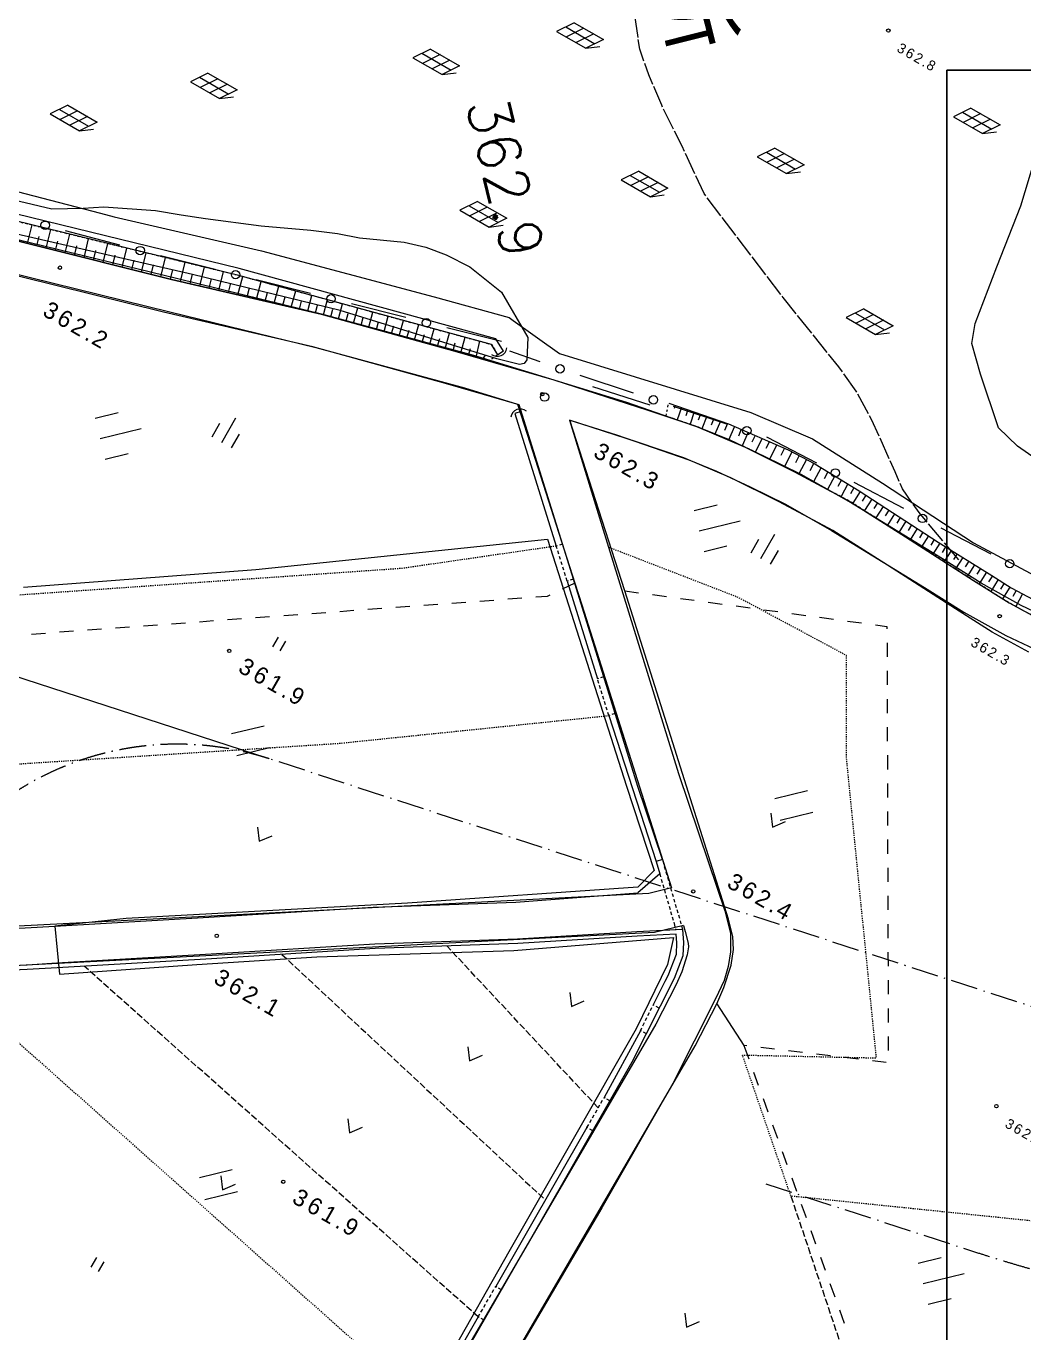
# Model space of a CAD drawing. Header units: millimetres. Extents: x -256476 to 341554, y -216330 to 457415.
# Drawn here: x -83126 to 5615, y 171886 to 288058 of the extents above; entities that cross this region are included whole.
import ezdxf

# ---------------------------------------------------------------- set-up
doc = ezdxf.new("R2010")
doc.units = ezdxf.units.MM
doc.header["$LTSCALE"] = 400
for name, pattern in [('52232', [1.25, 0.75, -0.5]), ('55107', [1.25, 0.75, -0.5]), ('561019', [1, 0.5, -0.5]), ('56301', [0.5, 0.25, -0.25]), ('56302', [2, 1.5, -0.5]), ('57103', [5.5, 5, -0.5]), ('SXF_一点短鎖線', [9.25, 6, -1.5, 0.25, -1.5])]:
    doc.linetypes.add(name, pattern=pattern)
doc.layers.get('Defpoints').update_dxf_attribs({"color": 153})
for name, color, linetype, lineweight in [('D-BGD', 7, 'Continuous', 13), ('D-BGD-数値図化', 7, 'Continuous', 13), ('D-BMK', 2, 'SXF_一点短鎖線', 13), ('D-BMK-OTRS', 7, 'Continuous', 13), ('●予備設計_LP横断', 7, 'Continuous', 13)]:
    doc.layers.add(name, color=color, linetype=linetype, lineweight=lineweight)
doc.styles.add('BIGFONT', font='txt', dxfattribs={"height": 0.2, "bigfont": 'BIGFONT'})
doc.styles.add('Style-WORKING', font='WORKING.shx')
doc.linetypes.add('56111', pattern='A,1.25,[30,dgnlstyle-dm500.shx,S=0.004,R=0,X=0,Y=0],1.25', length=2.5)
doc.linetypes.add('56130', pattern='A,1,-0.375,[44,dgnlstyle-dm500.shx,S=0.0012,R=0,X=0,Y=0],-0.375', length=1.75)

# ---------------------------------------------------------------- blocks, each defined once
blk = doc.blocks.new('M5219')
at = {"layer": 'D-BGD-数値図化', "linetype": 'Continuous', "lineweight": 15}
blk.add_arc((-0.43, 0, 0), 0.866, 299.9993, 60.0007, dxfattribs=at)
blk = doc.blocks.new('M6313')
at = {"layer": '●予備設計_LP横断', "linetype": 'Continuous', "lineweight": 9, "flags": 128}
blk.add_lwpolyline([(-0.75, 0), (0, -1), (0.75, 0)], dxfattribs=at)
blk = doc.blocks.new('M6311')
at = {"layer": '●予備設計_LP横断', "linetype": 'Continuous', "lineweight": 9}
for p, q in [((-0.75, -1), (-0.75, 0)), ((0, -1), (0, 0))]:
    blk.add_line(p, q, dxfattribs=at)
blk = doc.blocks.new('M6334')
at = {"layer": '●予備設計_LP横断', "linetype": 'Continuous', "lineweight": 9}
for p, q in [((0, -1.25), (0, 1.25)), ((-1, -1.25), (-1, 0.15)), ((1, -1.25), (1, 0.15))]:
    blk.add_line(p, q, dxfattribs=at)
blk = doc.blocks.new('M7312')
at = {"layer": '●予備設計_LP横断', "linetype": 'Continuous', "lineweight": 20}
blk.add_circle((0, 0), 0.15, dxfattribs=at)
blk = doc.blocks.new('M6217')
at = {"layer": 'D-BGD-数値図化', "linetype": 'Continuous', "lineweight": 9}
for p, q in [((-1.03, 0.7), (-2, -0.75)), ((-1.5, 0), (1.5, 0)), ((-1.03, 0.7), (1.97, 0.7)), ((-0.03, 0.7), (-1, -0.75)), ((0.97, 0.7), (0, -0.75)), ((1.97, 0.7), (1, -0.75)), ((1, -0.75), (2, 0)), ((-2, -0.75), (1, -0.75))]:
    blk.add_line(p, q, dxfattribs=at)

msp = doc.modelspace()

# ---------------------------------------------------------------- linework, layer by layer
at = {"layer": 'D-BGD', "linetype": 'Continuous'}
for p, q in [((-83007.6, 268724.4), (-82602.9, 270386)), ((-81339.2, 268308.6), (-80932.3, 269979.2)), ((-79661.7, 267890.5), (-79252.7, 269570.2)), ((-74790.1, 268585, 361950), (-79620.1, 269872.3, 361881)), ((-82173.4, 268516.5), (-81970.5, 269349.6)), ((-80500.4, 268099.5), (-80296.5, 268937.1)), ((-78818.4, 267680.3), (-78613.3, 268522.4)), ((-77975.1, 267470.1), (-77563.9, 269158.9)), ((-76279.4, 267047.4), (-75865.9, 268745.4)), ((-77127.3, 267258.7), (-76921.1, 268105.5)), ((-75426.9, 266834.9), (-75219.6, 267686.2)), ((-74574.5, 266622.4), (-74158.7, 268329.7)), ((-73717.4, 266408.8), (-73508.9, 267264.7)), ((-72860.3, 266195.2), (-72442.3, 267911.7)), ((-66312.8, 266419.2, 361990), (-71161.4, 267639.9, 361982)), ((-71136.8, 265765.6), (-70716.5, 267491.4)), ((-71998.5, 265980.4), (-71788.9, 266840.9)), ((-70275, 265550.8), (-70063.5, 266419.5)), ((-69409.9, 265349.9), (-68990.7, 267071.1)), ((-67684, 264951.6), (-67269.8, 266652)), ((-65978.9, 264558.1), (-65569.8, 266238)), ((-68546.9, 265150.7), (-68338.6, 266006.1)), ((-66831.4, 264754.8), (-66625.6, 265599.9)), ((-65136.7, 264363.7), (-64922.6, 265192.5)), ((-64294.5, 264169.4), (-63847.1, 265804.5)), ((-57827, 264282, 362003), (-62676.5, 265503.2, 361996)), ((-62645.3, 263788.8), (-62215.9, 265358.1)), ((-61062.5, 263423.5), (-60650.3, 264929.7)), ((-63469.9, 263979.1), (-63250.7, 264780.2)), ((-61853.9, 263606.2), (-61643.5, 264375.1)), ((-60302.9, 263248.3), (-60100.9, 263986.2)), ((-59543.3, 263073), (-59147.7, 264518.6)), ((-58085.2, 262736.5), (-57705.5, 264123.9)), ((-56687.6, 262405), (-56320.9, 263745.1)), ((-58814.2, 262904.7), (-58620.4, 263613)), ((-57385.3, 262575), (-57199.8, 263252.6)), ((-56016.2, 262219.3), (-55832.6, 262890.3)), ((-55344.9, 262033.7), (-54977.2, 263377.4)), ((-49342.1, 262145.4, 362017), (-54190.8, 263366.1, 362009)), ((-53998.5, 261661.3), (-53629.8, 263008.7)), ((-52648.5, 261288), (-52278.8, 262639)), ((-54671.7, 261847.5), (-54487.6, 262520.3)), ((-53323.5, 261474.7), (-53138.9, 262149.3)), ((-51971.6, 261100.8), (-51786.5, 261777.2)), ((-51294.8, 260913.6), (-50924.1, 262268.3)), ((-50616.1, 260725.9), (-50430.5, 261404.2)), ((-49937.4, 260538.2), (-49565.7, 261896.6)), ((-48576.3, 260161.8), (-48203.6, 261523.9)), ((-49256.8, 260350), (-49070.7, 261030.2)), ((-47893.9, 259973.1), (-47707.3, 260655.1)), ((-47211.5, 259784.4), (-46837.8, 261150.2)), ((-46527.3, 259595.2), (-46340.1, 260279)), ((-45843, 259405.9), (-45468.3, 260775.5)), ((-40857.3, 260008.7, 362030), (-45705.9, 261229.4, 362022)), ((-44466.2, 259018.3), (-44088.6, 260398)), ((-45153.7, 259215.3), (-44966.5, 259899.4)), ((-43777.5, 258819), (-43610.4, 259388.3)), ((-43088.9, 258619.8), (-42771, 260037.4)), ((-40665.3, 259148.6), (-41179.3, 258838.5)), ((-37408.7, 258206.4, 363489), (-40105.3, 259149.7, 363360)), ((-42512.5, 258453), (-42259, 258814.5)), ((-29115.4, 255425.4, 363631), (-33863.6, 256993.3, 363599)), ((-76979, 253212.9), (-74938.8, 253708.1)), ((-39084.7, 253809.7), (-39657.7, 253631.6)), ((-39657.7, 253631.6), (-35980.2, 241831.2)), ((-20807.3, 252682.2, 363686), (-25554.7, 254249.6, 363654)), ((-25405.7, 254355.3), (-25498.9, 254076.3)), ((-24838.9, 254158.5), (-25211.6, 253042.6)), ((-24272.1, 253961.7), (-24457.3, 253407.1)), ((-23705.3, 253764.9), (-24073.5, 252662.4)), ((-23138.5, 253568.1), (-23347.1, 253016.9)), ((-22571.7, 253371.3), (-23037.9, 252269.1)), ((-76537, 251391.4), (-72892.8, 252277.1)), ((-21969, 253162.1), (-22210.3, 252591.6)), ((-21366.4, 252952.8), (-21865.4, 251773.2)), ((-20740.3, 252735.5), (-21001.9, 252115.3)), ((-20129.9, 252477.8), (-20646.1, 251257.4)), ((-19522.7, 252212.8), (-19779.3, 251606.1)), ((-18915.4, 251947.8), (-19425.8, 250741.3)), ((-18293.4, 251676.2), (-18572.5, 251070.3)), ((-17671.4, 251404.7), (-18277.3, 250187.4)), ((-17017, 251119.1), (-17327.9, 250494.4)), ((-76094.6, 249568.4), (-74053.9, 250064.4)), ((-16362.6, 250833.5), (-17000.4, 249551.9)), ((-15683.9, 250537.2), (-16013.8, 249873.9)), ((-15016.3, 250217.7), (-15675.8, 248892.7)), ((-14360.2, 249875.4), (-14698.3, 249221.3)), ((-13704.1, 249533.2), (-14397.1, 248241.5)), ((-13054.2, 249194.2), (-13408.5, 248535.1)), ((-12426.4, 248816.5), (-13106.4, 247549)), ((-11812.9, 248441.2), (-12143.3, 247825.3)), ((-11199.4, 248065.8), (-11841, 246870)), ((-10620.6, 247711.7), (-10932.3, 247130.7)), ((-5065.1, 245161.7, 364344), (-9493.3, 247472.9, 364112)), ((-10041.7, 247357.6), (-10647.1, 246229.5)), ((-9495.7, 247023.6), (-9812.6, 246480.8)), ((-8950.8, 246687.6), (-9610.7, 245648.6)), ((-8434.4, 246352.8), (-8762.7, 245835.7)), ((-23719.1, 244995.8), (-21678.8, 245493.2)), ((-7918, 246018), (-8571.6, 244988.7)), ((-7406.4, 245686.3), (-7731.7, 245174.1)), ((-6894.9, 245354.6), (-7542.4, 244335.1)), ((-23275.7, 243174.6), (-19632.3, 244063.1)), ((-6388.2, 245026.1), (-6710.4, 244518.7)), ((-5881.5, 244697.5), (-6522.9, 243687.6)), ((-5378, 244371.1), (-5697.2, 243868.5)), ((-4874.6, 244044.7), (-5510, 243044.3)), ((-4371.2, 243718.3), (-4689.1, 243220.8)), ((-3867.7, 243391.8), (-4504, 242402.2)), ((-3364.3, 243065.4), (-3681.8, 242571.6)), ((-22832, 241352), (-20791.7, 241849.4)), ((-2860.9, 242739), (-3494.7, 241753.2)), ((-2357.4, 242412.6), (-2673.2, 241921.4)), ((-1852, 242089.2), (-2485.4, 241104.2)), ((-1342.5, 241772.4), (-1661.6, 241276.1)), ((-833, 241455.6), (-1476.2, 240455.3)), ((-320.2, 241136.8), (-644.3, 240632.8)), ((192.5, 240818), (-460.6, 239802.3)), ((713, 240494.4), (384, 239982.6)), ((1233.6, 240170.7), (570.4, 239139.3)), ((1759.9, 239843.5), (1429, 239323.4)), ((2286.2, 239516.3), (1625.8, 238467.3)), ((-34314.5, 238542.6, 363000), (-35435.8, 238002.6, 362886)), ((-35014.9, 238724.9), (-32316.6, 230024.9)), ((2812.2, 239188.4), (2480.4, 238661.5)), ((3334.9, 238855.4), (2674.7, 237806.9)), ((3857.3, 238522.5), (3528.1, 237999.6)), ((4379.8, 238189.6), (3723.2, 237146.7)), ((-41520, 237009.6, 362759), (-42766.7, 236917.6, 362762)), ((-39026.7, 237193.5, 362754), (-40273.4, 237101.5, 362757)), ((-29888.2, 237855.4, 363020), (-28650.4, 237687.1, 362998)), ((-27411.2, 237519.2, 362976), (-26173.4, 237351, 362955)), ((-24934.2, 237183.1, 362933), (-23696.4, 237014.9, 362911)), ((4939.5, 237882.6), (4625.4, 237345)), ((5503.8, 237583.5), (4894.8, 236460.2)), ((-56479.9, 235908.3, 362789), (-57726, 235817.2, 362791)), ((-53986.5, 236092.2, 362784), (-55233.2, 236000.2, 362786)), ((-51493.2, 236276.1, 362779), (-52739.9, 236184.2, 362781)), ((-49000.4, 236459.2, 362774), (-50246.5, 236368.1, 362776)), ((-46506.2, 236642.6, 362769), (-47753.7, 236551.1, 362772)), ((-44012.9, 236826.5, 362764), (-45259.5, 236734.5, 362767)), ((-22457.2, 236847, 362889), (-21219.4, 236678.8, 362868)), ((-19980.2, 236510.9, 362846), (-18742.4, 236342.6, 362824)), ((-17503.2, 236174.8, 362802), (-16265.4, 236006.5, 362781)), ((-15026.3, 235838.6, 362759), (-13788.4, 235670.4, 362737)), ((-71439.2, 234807.9, 362818), (-72685.9, 234715.9, 362820)), ((-68946.4, 234990.9, 362813), (-70192.5, 234899.8, 362816)), ((-66452.2, 235174.4, 362808), (-67699.7, 235082.9, 362811)), ((-63958.8, 235358.3, 362803), (-65205.5, 235266.3, 362806)), ((-61466, 235541.3, 362798), (-62712.7, 235449.4, 362801)), ((-58972.7, 235725.2, 362794), (-60219.4, 235633.3, 362796)), ((-12549.3, 235502.5, 362715), (-11311.4, 235334.3, 362693)), ((-10073.1, 235166.9, 362672), (-8834.5, 234998.1, 362650)), ((-81412, 234073.1, 362838), (-82658.7, 233981.1, 362840)), ((-78918.7, 234257, 362833), (-80165.3, 234165, 362835)), ((-76425.3, 234440.9, 362828), (-77672, 234349, 362830)), ((-73932.5, 234624, 362823), (-75179.2, 234532, 362825)), ((-6558.3, 233233, 362608), (-6554.8, 231983, 362607)), ((-6550.4, 230732.5, 362605), (-6546.4, 229483.3, 362603)), ((-6542.9, 228233.3, 362602), (-6538.5, 226982.7, 362600)), ((-31304.7, 226762.7), (-27090.7, 213780.7)), ((-64864.2, 225158.7), (-61949.8, 225866.5)), ((-6535, 225732.7, 362598), (-6531.5, 224482.7, 362597)), ((-64392.2, 223214.8), (-61477.8, 223922.6)), ((-6526.6, 223233, 362595), (-6523.1, 221983, 362594)), ((-6519.6, 220732.9, 362592), (-6515.2, 219482.4, 362590)), ((-16544.9, 219403.1), (-13630.5, 220110.9)), ((-16072.8, 217459.3), (-13158.4, 218167.1)), ((-6511.2, 218233.2, 362589), (-6507.7, 216983.2, 362587)), ((-6504.2, 215733.1, 362586), (-6499.8, 214482.6, 362584)), ((-26522.6, 213974.4), (-27090.7, 213780.7)), ((-27090.7, 213780.7), (-26776.7, 212707.5)), ((-26776.7, 212707.5), (-28710.9, 210992.2)), ((-6496.3, 213232.6, 362582), (-6492.3, 211983.4, 362581)), ((-6487.9, 210732.9, 362579), (-6484.4, 209482.8, 362577)), ((-6480.9, 208232.8, 362576), (-6476, 206983.1, 362574)), ((-6472.5, 205733.1, 362573), (-6469, 204483.1, 362571)), ((-6464.6, 203232.5, 362569), (-6460.6, 201983.4, 362568)), ((-21682.6, 201142.4, 362960), (-19287, 197423.9, 362630)), ((-6457.1, 200733.3, 362566), (-6453.6, 199483.3, 362565)), ((-28494.1, 198749.6), (-31723.6, 192804.1)), ((-6449.2, 198232.8, 362563), (-6445.7, 196982.7, 362561)), ((-19032.9, 197394.4, 362629), (-19287, 197423.9, 362630)), ((-19287, 197423.9, 362630), (-18862.1, 196248.8, 362658)), ((-16550.7, 197101.4, 362615), (-17792.1, 197247.4, 362622)), ((-14068.1, 196809.3, 362602), (-15309.4, 196955.3, 362608)), ((-11584.5, 196516.7, 362588), (-12826.7, 196663.2, 362595)), ((-9101.8, 196224.6, 362574), (-10343.2, 196370.6, 362581)), ((-6619.1, 195932.5, 362561), (-7860.5, 196078.5, 362568)), ((-18437.2, 195073.8, 362685), (-18011.4, 193898.2, 362713)), ((-17586.4, 192723.1, 362741), (-17161.5, 191548, 362768)), ((-33241.5, 190149.4), (-41361.9, 176010.4)), ((-16736.6, 190373, 362796), (-16310.8, 189197.4, 362824)), ((-15885.9, 188022.3, 362851), (-15460.4, 186848.1, 362879)), ((-67709.4, 185695), (-64794.9, 186405)), ((-52115.3, 156122.9), (-35478.1, 185032.4)), ((-15035.5, 185673, 362907), (-14609.7, 184497.4, 362934)), ((-67235.5, 183752.4), (-64321, 184462.4)), ((-31919, 182996.9), (-48808.4, 154250.8)), ((-14184.8, 183322.4, 362962), (-13759.9, 182147.3, 362990)), ((-13334.9, 180972.2, 363017), (-12909.1, 179796.6, 363045)), ((-12484.2, 178621.6, 363072), (-12059.3, 177446.5, 363100)), ((-3793.4, 178085.2), (-1753.2, 178582.6)), ((-3350.1, 176264), (293.4, 177152.4)), ((-11634.4, 176271.4, 363128), (-11208.6, 175095.8, 363155)), ((-2906.3, 174441.4), (-866, 174938.8)), ((-42919.5, 173304.7), (-46757.7, 166635.3)), ((-10783.6, 173920.8, 363183), (-10358.7, 172745.7, 363211))]:
    msp.add_line(p, q, dxfattribs=at)
at = {"layer": 'D-BGD', "linetype": '56111'}
msp.add_line((-32739.1, 256032), (-27663.3, 254387.8), dxfattribs=at)
at = {"layer": 'D-BGD', "linetype": '55107'}
for p, q in [((-35407.2, 242009.3), (-35980.2, 241831.2)), ((-34441, 238902.5), (-35014.9, 238724.9)), ((-31743.6, 230203), (-32316.6, 230024.9)), ((-31304.7, 226762.7), (-32316.6, 230024.9)), ((-30731.7, 226940.8), (-31304.7, 226762.7)), ((-28494.1, 198749.6), (-27350.4, 201024.2)), ((-26814.1, 200755.2), (-27350.4, 201024.2)), ((-27957.8, 198480.6), (-28494.1, 198749.6)), ((-33241.5, 190149.4), (-31723.6, 192804.1)), ((-31202.9, 192506), (-31723.6, 192804.1)), ((-32720.8, 189851.3), (-33241.5, 190149.4)), ((-42919.5, 173304.7), (-41361.9, 176010.4)), ((-40841.7, 175711.4), (-41361.9, 176010.4)), ((-42399.8, 173004.8), (-42919.5, 173304.7))]:
    msp.add_line(p, q, dxfattribs=at)
at = {"layer": 'D-BGD', "linetype": '52232'}
for p, q in [((-24716.8, 207760.9), (-26522.6, 213974.4)), ((-26776.7, 212707.5), (-25494.5, 208286.3)), ((-25494.5, 208286.3), (-25357.2, 207726.5))]:
    msp.add_line(p, q, dxfattribs=at)
at = {"layer": 'D-BGD', "linetype": '56302'}
for p, q in [((-32245.7, 191892), (-45691.9, 206268.3)), ((-42919.5, 173304.7), (-77961.4, 204484.5)), ((-60384.5, 205533.6), (-36948.1, 183695.1)), ((-15106.1, 184041.1), (-10444.8, 170145.8))]:
    msp.add_line(p, q, dxfattribs=at)
at = {"layer": 'D-BGD', "linetype": '56130', "flags": 128}
msp.add_lwpolyline([(58379.4, 270147.9), (58449, 271876.1), (58524, 273760.4), (58599.8, 275644.2), (58623, 276228.3), (59574, 328923.1), (49789.3, 330293.6), (36341, 332177.1), (19682.4, 334096.2), (-5354.5, 337434.4), (-25947.3, 340415.3), (-46226.4, 343867.6), (-62203.3, 346023.5), (-89574.2, 349699.8), (-98069.4, 324169.3), (-102805, 308488.3), (-104165.4, 302561.9), (-104201.4, 296038), (-103433.3, 288825.8), (-102724.3, 286188.7), (-102016.5, 284207.4), (-100972, 282338.2), (-100060.3, 280852.2), (-98736, 279451.9), (-97065, 278072.8), (-95137.5, 277045.6), (-93131.2, 276025), (-91349.2, 275292.5), (-76513, 271437), (-75280.4, 271117.2), (-62189.2, 268092.8), (-46835.3, 263980.2), (-40178.3, 262149.1), (-39807.8, 261886.5), (-35673.6, 258963.4), (-18684.4, 253698.5), (-13172.4, 251374.4), (-6970.6, 247415), (1141.4, 242107.4), (6161.8, 239431.5), (9973.1, 237712.5), (12830.5, 236422.9), (15143.4, 235520.3), (17293, 234815.2), (21388.1, 233471.7), (30968.2, 231749.3), (41187.5, 229710.3), (57298.8, 226530.2), (57430, 234060.5), (57852.6, 258190.9), (57924, 258941.1), (58094.5, 260726.6), (58264.6, 262513.5), (58420.5, 264147.2)], dxfattribs=at)
at = {"layer": 'D-BGD', "linetype": '57103', "elevation": 362500, "flags": 128}
msp.add_lwpolyline([(-168.1, 240601.7), (-3701.7, 244810.5), (-5194.4, 246921.2), (-5832.6, 248435.7), (-7928.8, 253080.2), (-9291.2, 255606.1), (-10841.9, 257768.5), (-15798.5, 263922.3), (-20062.5, 269537.2), (-22831.5, 273181.9), (-24786.4, 277376.1), (-26593, 281023.6), (-27751.2, 283734.4), (-28553.7, 285996.2), (-29439.5, 292277.1), (-30788.3, 295344.3), (-31927.2, 297546.9), (-36402.3, 303222), (-40892.1, 308050.8), (-45130.5, 312257.6), (-47880.4, 314904.1), (-49012.9, 317131.8), (-50071, 318688.1), (-51840.2, 320935.8), (-52941.5, 322898.8), (-56378.1, 328137.2), (-56717, 329829.2), (-56721.1, 331168.4), (-56064.1, 332738.9), (-54613.1, 334249.7), (-52846.6, 334784.6), (-48216.3, 337329.6), (-42850.1, 339866.8), (-39339.5, 342037.1), (-37776.2, 342429.1), (-36242.7, 342438.1), (-25245.2, 341064.8), (-16722.6, 340139.5)], dxfattribs=at)
at = {"layer": 'D-BGD', "linetype": 'Continuous', "flags": 128}
for points in [[(-40665.3, 259148.6), (-41339.5, 260267.4), (-64162.9, 266513.3), (-85410.8, 271687.5), (-93316.6, 273697.8), (-95529.3, 274636.3), (-96866.8, 275331.3), (-98530.7, 276315.4), (-99972, 277438), (-101469.7, 279046.4), (-102830.2, 280642.7), (-104936, 284020.5), (-106050.9, 287005.1), (-106529.6, 291078.5), (-106734.9, 297012.1), (-108023.4, 299977.8)], [(-41179.3, 258838.5), (-41730, 259752.6), (-64313.6, 265932.1), (-85555.3, 271105), (-93508.4, 273127.5), (-95784.8, 274093.4), (-97158, 274806.7), (-98868.3, 275818.6), (-100378.1, 276994.4), (-101918.5, 278646.9), (-103315.8, 280287.5), (-105477.3, 283754.9), (-106638.8, 286863.2), (-107128.1, 291032.7), (-107335, 296991.5), (-108269.3, 299114.5), (-108369.4, 298763.7)], [(-41936.2, 258286.2), (-45002.9, 259173.6), (-56882.9, 262459), (-70206, 265533.6), (-82868.5, 268689.8), (-91844, 270926.2), (-95106.9, 271937.8), (-97225.5, 272813.1), (-99119.6, 273713.8), (-101525.3, 275060.9), (-102854.5, 275914.9), (-105021.2, 277828.2), (-107144.8, 281841.3), (-107438.4, 283718.4), (-108438.5, 289063.8), (-108704, 294740.2)], [(-107308.1, 280256.9), (-105021.2, 277828.2), (-102854.5, 275914.9), (-101525.3, 275060.9), (-99119.6, 273713.8), (-97225.5, 272813.1), (-95106.9, 271937.8), (-91844, 270926.2), (-82868.5, 268689.8), (-70206, 265533.6), (-56882.9, 262459), (-45002.9, 259173.6), (-36177.1, 256620.7), (-27817.7, 253912.5), (-23571.4, 252494.8), (-19188.2, 250640.8), (-14775.7, 248444.7), (-9862, 245808.2), (-4906.2, 242660.8), (1132.1, 238778.1), (4309.7, 236777.4), (7421.8, 235090.1)], [(-39265.9, 254391.4), (-45819.3, 256286.4), (-57620.4, 259550.7), (-70906.8, 262616.8), (-83595, 265778.6), (-92651.6, 268036.3), (-96125.3, 269112.5), (-98443.5, 270070.2), (-100497.5, 271047.8), (-103070.6, 272488.9), (-104668.1, 273514.4), (-107110, 275671.2), (-109491.9, 278199.6)], [(-25972.6, 254552), (-20641.8, 252701.3), (-15347.1, 250390.3), (-12983.2, 249157.2), (-9020.3, 246732.7), (-2013.3, 242189.4), (2755.5, 239224.5), (4476.9, 238127.7), (6431.7, 237091.8), (8303.4, 236067.8), (11758, 234647.2), (14612.6, 233772.2), (18572.4, 232596.5), (25132.6, 231758.7), (37419.6, 229556.6)], [(-26522.6, 213974.4), (-28717.4, 220446), (-34968.5, 240601.4), (-39265.9, 254391.4)], [(-34803.5, 253022.5), (-31340.2, 241730.4), (-25102.6, 221619.7), (-22420.9, 213713.6)], [(6061.8, 232415), (2792.9, 234186.7), (-478.5, 236247.1), (-6521.5, 240133.6), (-11377.1, 243216.5), (-16153.1, 245779.6), (-20442, 247913.9), (-24632.3, 249685.8), (-28754.7, 251062.3), (-34803.5, 253022.5)], [(-22420.9, 213713.6), (-20979.3, 209413.1), (-20469.5, 207408.4), (-20486, 205768.4), (-20692, 204467), (-21040, 203203.3), (-21808.8, 201582.9)], [(-126664, 209527.2), (-120449.2, 208913.4), (-115204.4, 208395.9), (-106915.6, 207625.7), (-101757.5, 207144.1), (-97712.2, 207192.5), (-83219.8, 207882), (-80572.3, 208037.2), (-66869.7, 208841.5), (-52258.4, 209741.7), (-39570, 210184.3), (-28710.9, 210992.2)], [(-28812.1, 207539.3), (-39411.7, 206888), (-52099.2, 206444.9), (-66670.9, 205547.3), (-80393.7, 204741.9), (-83044.9, 204586.4), (-97614.1, 203893.8), (-101890.7, 203842.2), (-107221.7, 204340.2), (-115518.9, 205111.7), (-120768.1, 205629.5), (-126988.8, 206243.2)], [(-25316.8, 207327.2), (-28789.1, 207139.7), (-39392.3, 206488.1), (-52079.9, 206045), (-66646.6, 205148.1), (-80373.1, 204342.4), (-83024.2, 204187), (-97517.5, 203498)], [(-25472.4, 203424.6), (-24689, 205441.5), (-24636.9, 206577.7), (-24716.8, 207760.9), (-28812.1, 207539.3)], [(-27350.4, 201024.2), (-26275, 203163.9), (-26020.8, 203668.4), (-25283.8, 205566.6), (-25238, 206571.4), (-25316.8, 207327.2)], [(-35478.1, 185032.4), (-29211, 195987.4), (-25472.4, 203424.6)], [(-21808.8, 201582.9), (-25597.1, 194047.4), (-31919, 182996.9)]]:
    msp.add_lwpolyline(points, dxfattribs=at)
at = {"layer": 'D-BGD', "linetype": '561019', "flags": 128}
for points in [[(-108704, 294740.2), (-108140.1, 294846.3), (-107266.5, 295009.7), (-107128.1, 291032.7), (-106638.8, 286863.2), (-105477.3, 283754.9), (-103315.8, 280287.5), (-101918.5, 278646.9), (-100378.1, 276994.4), (-98868.3, 275818.6), (-97158, 274806.7), (-95784.8, 274093.4), (-93508.4, 273127.5), (-85555.3, 271105), (-64313.6, 265932.1), (-41730, 259752.6), (-41179.3, 258838.5), (-41677.9, 258474.6), (-41936.2, 258286.2)], [(37419.6, 229556.6), (37455.5, 228555.5), (30951.7, 229168.2), (23510.4, 230076.4), (19863.4, 230614.4), (16932.5, 231348.7), (14078.7, 232185.2), (11160.3, 233312.5), (7421.8, 235090.1), (4309.7, 236777.4), (1132.1, 238778.1), (-4906.2, 242660.8), (-9862, 245808.2), (-14775.7, 248444.7), (-19188.2, 250640.8), (-23571.4, 252494.8), (-26215.1, 253377.7), (-25972.6, 254552)]]:
    msp.add_lwpolyline(points, dxfattribs=at)
at = {"layer": 'D-BGD'}
msp.add_lwpolyline([(-1242.7, 284151.6), (335157.3, 284151.6), (335157.3, 46551.6), (-1242.7, 46551.6)], close=True, dxfattribs=at)
at = {"layer": 'D-BGD', "linetype": 'Continuous', "flags": 128}
for points, elevation in [([(7390.1, 249083.3), (5060.4, 250713.1), (3362.6, 252338.4), (1769.3, 257105.6), (984, 259856.9), (1296.1, 261628), (3220.6, 266661.5), (5349.5, 272076.9), (7820.1, 280326)], 363000), ([(-90104.2, 273999), (-80839.3, 271826.8), (-78040.3, 271882.3), (-76209.1, 271987.8), (-71628.6, 271665.2), (-69323.6, 271282.6), (-67157.7, 270951.1), (-62220.8, 270293.3), (-57817, 269928.1), (-55437.9, 269610.2), (-53487.4, 269241.1), (-49496.7, 268843.4), (-47588.1, 268393.4), (-45752.6, 267733.9), (-43652.8, 266649.2), (-40855.2, 264398.7), (-38500.3, 260374.8), (-38595.5, 258405.2), (-38819.6, 258063.5), (-39250.2, 257968.4), (-41274.2, 258492.8), (-55208.8, 262790.9), (-68333, 265988.7), (-84340.1, 269637.2)], 362000), ([(-83369.6, 238182.3), (-62694.6, 239752.8), (-36758.4, 242448), (-29734.1, 220495.3), (-27272.4, 212989), (-28722.1, 211508.4), (-49197.2, 210084.8), (-74217.3, 208716.6), (-80572.3, 208037.2), (-80170.1, 203788.6), (-67944.2, 204634.4), (-57273.4, 205317.4), (-39755.5, 205888.4), (-25535.2, 207037.5), (-26090.2, 204625.2), (-28857.7, 198913.6), (-40179.7, 179086.4), (-50800.8, 160374.3)], 362000)]:
    msp.add_lwpolyline(points, dxfattribs=dict(at, elevation=elevation))
at = {"layer": 'D-BGD', "linetype": '56301', "flags": 128}
for points in [[(-35980.2, 241831.2), (-49705.1, 239842.4), (-86384.7, 237291.3), (-85606.5, 241755.3), (-85258.7, 243747), (-85906.7, 244668.5), (-86152, 245018.2), (-86686.3, 245206.5), (-88094, 245703.2), (-94828.4, 247397.6), (-115495.2, 252597.6), (-122468.7, 254247.3)], [(53702.8, 175347.8), (21860.6, 180233.2), (-783, 182566), (-15106.1, 184041.1), (-19418.9, 196588.5), (-7497.4, 196328.9), (-8405.7, 205419.9), (-10169.7, 223067.5), (-10154.9, 232095), (-19780.4, 237259.9), (-26960.8, 240036.6), (-31340.2, 241730.4)], [(-98800.2, 207180.1), (-92984.2, 221881.3), (-55334.6, 224295.8), (-48037.6, 225045), (-31304.7, 226762.7)], [(-90712, 203821.5), (-87646.2, 201098.5), (-47466.3, 165404.7)]]:
    msp.add_lwpolyline(points, dxfattribs=at)
at = {"layer": 'D-BGD', "linetype": 'Continuous', "extrusion": (0.086612, 0.262208, 0.961117), "elevation": 414020.9}
msp.add_lwpolyline([(90331.3, -123068.6), (95187, -123894.3), (95261.5, -123894.3)], dxfattribs=at)
at = {"layer": 'D-BGD', "linetype": 'Continuous', "extrusion": (0.457902, 0.885133, 0.082863), "elevation": 244872.5}
msp.add_lwpolyline([(108402.3, 345454.2), (111841.8, 345487.3), (113400, 345415)], dxfattribs=at)
at = {"layer": 'D-BGD', "linetype": '55107', "flags": 128}
msp.add_lwpolyline([(-35014.9, 238724.9), (-35541.5, 240423.3), (-35980.2, 241831.2)], dxfattribs=at)
at = {"layer": 'D-BGD', "linetype": 'Continuous', "extrusion": (0.020116, -0.248267, 0.968483), "elevation": 291648.9}
msp.add_lwpolyline([(-17260.4, 322445.9), (-17481.9, 322357.6), (-18493.7, 322365.6)], dxfattribs=at)
at = {"layer": 'D-BGD', "linetype": 'Continuous', "extrusion": (0.017427, 8.08941e-05, 0.999848), "elevation": 362459.5}
msp.add_lwpolyline([(234863.5, 12824.8), (234718, 11792), (234511, 11792)], dxfattribs=at)
at = {"layer": 'D-BGD', "linetype": 'Continuous'}
for points in [[(8244.5, 235186.9, 362840), (5376.6, 236558.6, 362870), (1813.2, 238526.2, 362910), (-1622.1, 240696.9, 362960), (-9966.5, 245804.9, 362790), (-14190, 248209.5, 362840), (-17444.4, 249791.8, 362880), (-20500.6, 251237.2, 362910), (-23139.9, 252304.4, 362930), (-29695.5, 254584.7, 362990), (-43302.6, 258784.5, 362820), (-56622.3, 262380.7, 362920), (-69629.1, 265578, 363010), (-86201, 269636.5, 362850), (-95057.9, 272247.7, 362920), (-98361.5, 273523.7, 362950), (-100641.6, 274834.4, 362980), (-102878.7, 276500.9, 363010), (-104516.9, 278065.5, 363040), (-106388.8, 279925.8, 363070), (-108568.4, 282735.8, 363220), (-110025.1, 284957.2, 363700), (-111141.1, 287029, 363730), (-112137.8, 289689.6, 363780)], [(-110689.5, 279768.1, 363170), (-109014.4, 277605.6, 363070), (-106951.9, 275555, 363040), (-105144.2, 273823.8, 363010), (-102576.6, 271909.6, 362980), (-100246.6, 270685.6, 362920), (-98300.1, 269878.2, 362920), (-96413.6, 269347.5, 362920), (-86978.7, 266738.5, 362850), (-70344.8, 262667.5, 363010), (-57368.9, 259476.5, 362920), (-44142.2, 255899.1, 362820), (-39428.9, 254447, 362880)], [(-39428.9, 254447, 362880), (-38571.2, 251785.5, 362830), (-34314.5, 238542.6, 363000), (-33700.5, 236621, 363020), (-25719.7, 211456.3, 363060)], [(-45924.3, 159169.9, 363200), (-23619.6, 197411.4, 362910), (-21682.6, 201142.4, 362960), (-21069.9, 202589.5, 362980), (-20431, 204563.8, 363010), (-20205.4, 205979.7, 363030), (-20264.5, 207121, 363040), (-20641.4, 208652.5, 363070), (-29888.2, 237855.4, 363020), (-34772.5, 253016.2, 362940)], [(-34772.5, 253016.2, 362940), (-30631.8, 251731.8, 362990), (-24190.2, 249493.9, 362930), (-21713.3, 248485.4, 362910), (-18743.7, 247089.9, 362880), (-15589.7, 245553.8, 362840), (-11487.6, 243218.9, 362790), (-3212.5, 238150.8, 362960), (283.4, 235945.2, 362910), (4003, 233887.9, 362870), (7028.2, 232448.9, 362840)], [(-25719.7, 211456.3, 363060), (-27746.4, 210960.3, 363070), (-85592.9, 207947.3, 362940), (-97694.2, 207302.2, 362970), (-99935.6, 207275.6, 362970), (-105378.9, 207497.9, 362990), (-129224.1, 209658.5, 362880), (-131205.3, 210024.5, 362910)], [(-24660.3, 208102.1, 363070), (-27231.9, 207481.1, 363070), (-85410.8, 204451.5, 362940), (-97579.1, 203810.3, 362970), (-99986.7, 203775.5, 362970), (-105599.9, 204003.1, 362990), (-131895.5, 206395.8, 362830)], [(-24660.3, 208102.1, 363070), (-24497.9, 207582, 363070), (-24245, 206537, 363040), (-24224.8, 206190.9, 363030), (-24337, 205494.1, 363010), (-24818.4, 203994.5, 362980), (-25301.3, 202853.4, 362960), (-27127.4, 199335.4, 362910), (-49392.2, 161163.3, 363200)]]:
    msp.add_polyline3d(points, dxfattribs=at)
for centre in [(-81432.4, 270354.8, 361855.3), (-72978.2, 268102.2, 361975.7), (-64494.2, 265961.2, 361992.8), (-56009.2, 263824.4, 362006.2), (-47524.1, 261687.6, 362019.5), (-35641.2, 257587.7, 363573), (-37013.6, 255077.2, 362900), (-27335.2, 254837.8, 363642.7), (-19026.7, 252094.1, 363697.7), (-11153.4, 248339.3, 364025.2), (-3405, 244294.7, 364430.8), (4359.2, 240268.4, 364538.7)]:
    msp.add_circle(centre, 375, dxfattribs=at)
at = {"layer": 'D-BMK'}
msp.add_lwpolyline([(72224.1, 195276.4), (39417, 195276.4, -0.07871153), (8511.6, 200171.9), (-61503.2, 222924.2, 0.45495042), (-95778.4, 202391.2), (-104408.9, 154181.2, 0.03893602), (-105950.7, 138707), (-109849.7, -42807.7)], format="xyb", dxfattribs=at)
at = {"layer": 'D-BMK', "linetype": 'SXF_一点短鎖線', "flags": 128}
msp.add_lwpolyline([(46380.5, 172966.4), (39417, 172966.4, -0.07871153), (1616.6, 178954.1), (-17614.7, 185203.6)], format="xyb", dxfattribs=at)
at = {"layer": 'D-BMK-OTRS', "color": 7, "linetype": 'Continuous', "lineweight": 13}
msp.add_line((-61503.2, 222924.2), (-90420.4, 232321.2), dxfattribs=at)
at = {"layer": 'Defpoints', "color": 1}
for q in [(-1242.7, 46551.6), (335157.3, 284151.6)]:
    msp.add_line((-1242.7, 284151.6), q, dxfattribs=at)

# ---------------------------------------------------------------- block references
at = {"layer": 'D-BGD', "linetype": 'Continuous', "lineweight": 9, "xscale": 1000, "yscale": 1000, "zscale": 1000, "rotation": 330.1091246385173}
for name, p in [('M6217', (-33837.9, 287244.9)), ('M6217', (-46625.6, 284901.5, -366000)), ('M6217', (-66408.9, 282763.3)), ('M6217', (-78869.2, 279904)), ('M6217', (1452, 279655.1)), ('M6217', (-15984.6, 276102)), ('M6217', (-28097.6, 274041.8, -366000)), ('M6217', (-42433, 271346.2, -366000)), ('M6217', (-8073.1, 261802.6)), ('M6334', (-65091.8, 252139.1)), ('M6334', (-17163.5, 241812.4)), ('M6311', (-60037.1, 233375)), ('M6313', (-16238.8, 217710.4)), ('M6313', (-61902.3, 216455.9)), ('M6313', (-34129.9, 201781.5)), ('M6313', (-43186.2, 196944.3)), ('M6313', (-53862.4, 190549)), ('M6313', (-65160.8, 185472.7)), ('M6311', (-76179.3, 178208)), ('M6313', (-23885.2, 173261.2))]:
    msp.add_blockref(name, p, dxfattribs=at)
at = {"layer": 'D-BGD', "linetype": 'Continuous', "lineweight": 20, "xscale": 1000, "yscale": 1000, "zscale": 1000, "rotation": 330.1091246385173}
for p in [(-6439.6, 287664.6, 362787), (-80123.9, 266583.9, 362169), (-37225, 255339.4, 362258), (3461.3, 235590.3, 362342), (-65054.9, 232516.4, 361903), (-23789.2, 211128.6, 362425), (-66175, 207182.6, 362148), (3167.6, 192039.4, 362429), (-60258.5, 185323.4, 361908)]:
    msp.add_blockref('M7312', p, dxfattribs=at)
at = {"layer": 'D-BGD', "linetype": 'Continuous', "lineweight": 15, "xscale": 1000, "yscale": 1000, "zscale": 1000}
for p, rotation in [((-41054, 259166.7), 292.7010150911738), ((-39329.7, 253556.1), 111.420657999598)]:
    msp.add_blockref('M5219', p, dxfattribs=dict(at, rotation=rotation))
at = {"layer": 'D-BGD', "color": 0, "linetype": 'Continuous', "lineweight": 20, "xscale": 1000, "yscale": 1000, "zscale": 1000, "rotation": 330.1091246385173}
msp.add_blockref('M7312', (3461.3, 235590.3, 362342), dxfattribs=at)
msp.add_blockref('M7312', (3461.3, 235590.3, 362342), dxfattribs=at)
msp.add_blockref('M7312', (3461.3, 235590.3, 362342), dxfattribs=at)

# ---------------------------------------------------------------- texts
at = {"layer": 'D-BGD', "linetype": 'Continuous', "style": 'BIGFONT'}
for s, height, rotation, p in [('太陽光発電所', 6250, 284.109125, (-36012, 325293.5)), ('362.9', 3750, 283.669421, (-44022.5, 281194.3))]:
    msp.add_text(s, height=height, rotation=rotation, dxfattribs=at).set_placement(p)
at = {"layer": 'D-BGD', "linetype": 'Continuous', "attachment_point": 7, "rotation": 330.109125, "line_spacing_factor": 0.722892, "style": 'Style-WORKING'}
for s, insert, char_height in [('\\T1.284;362.8', (-5760.1, 285836.7, 362787), 900), ('\\T1.284;362.2', (-81764.8, 262368.9), 1500), ('\\T1.284;362.3', (-32782.7, 249810.5), 1500), ('\\T1.284;362.3', (800.9, 233000.6), 900), ('\\T1.319;361.9', (-64375.4, 230688.6, 361903), 1500), ('\\T1.281;362.4', (-20910.6, 211550), 1500), ('\\T1.315;362.1', (-66558.8, 203032), 1500), ('\\T1.281;362.4', (3847.1, 190211.6, 362429), 900), ('\\T1.319;361.9', (-59579, 183495.6, 361908), 1500)]:
    msp.add_mtext(s, dxfattribs=dict(at, insert=insert, char_height=char_height))

doc.saveas('drawing.dxf')
